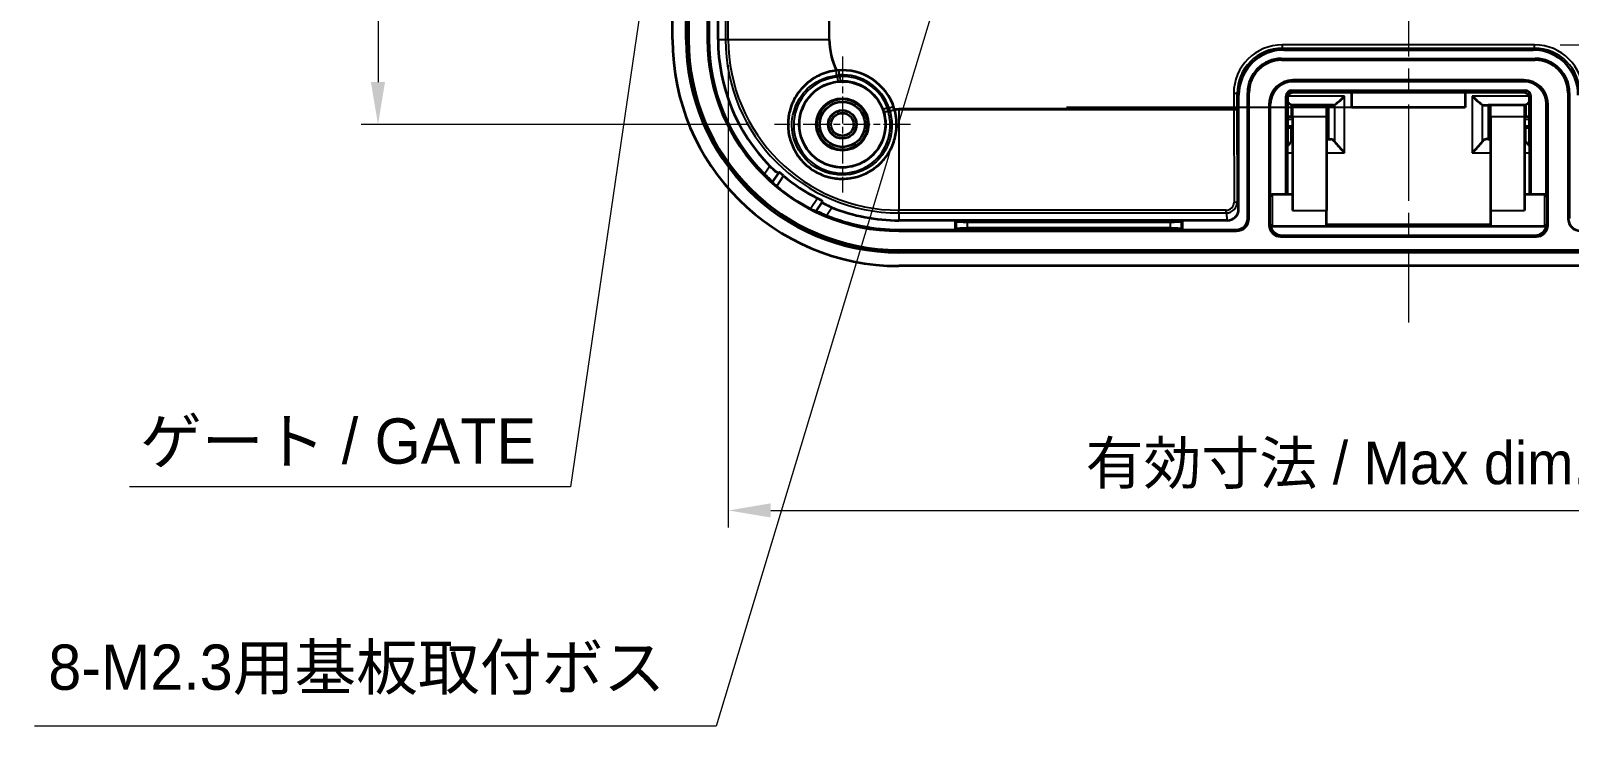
# Model space of a CAD drawing. Header units: millimetres. Extents: x 22 to 2984, y 12 to 577.
# Drawn here: x 1775.8 to 1911.6, y 209.8 to 271.2 of the extents above; entities that cross this region are included whole.
import ezdxf

# ---------------------------------------------------------------- set-up
doc = ezdxf.new("R2010")
doc.units = ezdxf.units.MM
doc.header["$LTSCALE"] = 1.5
doc.linetypes.add('CHAIN', pattern=[0.3543, 0.2362, -0.0295, 0.0591, -0.0295])
doc.layers.get('Defpoints').update_dxf_attribs({"lineweight": 25})
doc.layers.add('Center Mark (ISO)', color=7, linetype='Continuous', lineweight=18, true_color=0x80ffff)
doc.layers.add('Centerline (ISO)', color=7, linetype='Continuous', lineweight=18, true_color=0x80ffff)
for name, color, linetype, lineweight in [('Dimension (ISO)', 7, 'Continuous', 18), ('Symbol (ISO)', 7, 'Continuous', 18), ('Visible (ISO)', 7, 'Continuous', 35), ('Visible Narrow (ISO)', 7, 'Continuous', 25)]:
    doc.layers.add(name, color=color, linetype=linetype, lineweight=lineweight)
doc.styles.add('Note Text (TK)', font='MS PGothic.ttf')
doc.dimstyles.new('Default - Method 1b (TK)', dxfattribs={"dimscale": 1.5, "dimtxt": 2.5, "dimasz": 2.5, "dimexe": 1, "dimexo": 1.5, "dimgap": 1, "dimtad": 1, "dimtoh": 1, "dimrnd": 1e-08, "dimdsep": 46, "dimtxsty": 'Note Text (TK)', "dimcen": 0.09, "dimdle": 5, "dimclrd": 100, "dimclre": 100, "dimclrt": 7, "dimadec": 1, "dimazin": 1, "dimtfac": 1, "dimtmove": 0, "dimatfit": 3, "dimfxl": 1, "dimtolj": 1, "dimlwd": -1, "dimlwe": -1, "dimarcsym": 0})
doc.dimstyles.new('Default - Method 1b (TK)$7', dxfattribs={"dimscale": 1.5, "dimtxt": 2.5, "dimasz": 2.5, "dimexe": 1, "dimexo": 1.5, "dimgap": 1, "dimtad": 1, "dimtoh": 1, "dimrnd": 1e-08, "dimdsep": 46, "dimtxsty": 'Note Text (TK)', "dimcen": 0.09, "dimdle": 5, "dimclrd": 256, "dimclre": 100, "dimclrt": 7, "dimadec": 1, "dimazin": 1, "dimtfac": 1, "dimtmove": 0, "dimatfit": 3, "dimfxl": 1, "dimtolj": 1, "dimlwd": -1, "dimlwe": -1, "dimarcsym": 0})
doc.dimstyles.get("Standard").update_dxf_attribs({"dimtxt": 0.18, "dimasz": 0.18, "dimexe": 0.18, "dimexo": 0.0625, "dimgap": 0.09, "dimtad": 0, "dimtih": 1, "dimtoh": 1, "dimdec": 4, "dimzin": 0, "dimdsep": 46, "dimtxsty": 'Standard', "dimcen": 0.09, "dimadec": 0, "dimazin": 0, "dimtfac": 1, "dimtdec": 4, "dimtofl": 0, "dimtmove": 0, "dimatfit": 3, "dimfxl": 1, "dimtolj": 1, "dimtzin": 0, "dimarcsym": 0})
doc.dimstyles.new('Standard$0', dxfattribs={"dimtxt": 0.18, "dimasz": 0.18, "dimexe": 0.18, "dimexo": 0.0625, "dimgap": 0.09, "dimtad": 0, "dimtih": 1, "dimtoh": 1, "dimdec": 4, "dimzin": 0, "dimdsep": 46, "dimtxsty": 'Standard', "dimcen": 0.09, "dimadec": 0, "dimazin": 0, "dimtfac": 1, "dimtdec": 4, "dimtofl": 0, "dimtmove": 0, "dimatfit": 3, "dimfxl": 1, "dimtolj": 1, "dimtzin": 0, "dimarcsym": 0})

# ---------------------------------------------------------------- blocks, each defined once
blk = doc.blocks.new('*D57')
at = {"layer": 'Defpoints', "color": 0, "transparency": 16777216}
for p in [(1841.19, 412.9), (1806.43, 262.9), (1841.44, 262.9)]:
    blk.add_point(p, dxfattribs=at)
at = {"layer": 'Dimension (ISO)', "color": 100, "transparency": 16777216}
for p, q in [((1838.94, 412.9), (1804.93, 412.9)), ((1806.43, 409.15), (1806.43, 266.65)), ((1839.19, 262.9), (1804.93, 262.9))]:
    blk.add_line(p, q, dxfattribs=at)
for points in [[(1805.8, 409.15), (1807.05, 409.15), (1806.43, 412.9)], [(1805.8, 266.65), (1807.05, 266.65), (1806.43, 262.9)]]:
    blk.add_solid(points, dxfattribs=at)
at = {"layer": 'Dimension (ISO)', "color": 7, "transparency": 16777216, "insert": (1803.05, 334.2), "char_height": 3.75, "attachment_point": 4, "rotation": 90, "style": 'Note Text (TK)'}
blk.add_mtext('\\A1;150', dxfattribs=at)
blk = doc.blocks.new('*D58')
at = {"layer": 'Defpoints', "color": 0, "transparency": 16777216}
for p in [(1908.58, 405.87), (1982.45, 405.87), (1908.58, 269.94)]:
    blk.add_point(p, dxfattribs=at)
at = {"layer": 'Dimension (ISO)', "color": 100, "transparency": 16777216}
for p, q in [((1910.83, 405.87), (1983.95, 405.87)), ((1982.45, 273.69), (1982.45, 402.12)), ((1910.83, 269.94), (1983.95, 269.94))]:
    blk.add_line(p, q, dxfattribs=at)
for points in [[(1981.82, 402.12), (1983.07, 402.12), (1982.45, 405.87)], [(1981.82, 273.69), (1983.07, 273.69), (1982.45, 269.94)]]:
    blk.add_solid(points, dxfattribs=at)
at = {"layer": 'Dimension (ISO)', "color": 7, "transparency": 16777216, "insert": (1978.47, 309.45), "char_height": 3.75, "attachment_point": 4, "rotation": 90, "style": 'Note Text (TK)'}
blk.add_mtext('\\A1;有効寸法 / Max dim. 136', dxfattribs=at)
blk = doc.blocks.new('*D60')
at = {"layer": 'Defpoints', "color": 0, "transparency": 16777216}
for p in [(1837.37, 270.4), (1957.52, 270.4), (1957.52, 228.81)]:
    blk.add_point(p, dxfattribs=at)
at = {"layer": 'Dimension (ISO)', "color": 100, "transparency": 16777216}
for p, q in [((1837.37, 268.15), (1837.37, 227.31)), ((1957.52, 268.15), (1957.52, 227.31)), ((1841.12, 228.81), (1953.77, 228.81))]:
    blk.add_line(p, q, dxfattribs=at)
for points in [[(1841.12, 229.44), (1841.12, 228.19), (1837.37, 228.81)], [(1953.77, 229.44), (1953.77, 228.19), (1957.52, 228.81)]]:
    blk.add_solid(points, dxfattribs=at)
at = {"layer": 'Dimension (ISO)', "color": 7, "transparency": 16777216, "insert": (1868.93, 232.79), "char_height": 3.75, "attachment_point": 4, "style": 'Note Text (TK)'}
blk.add_mtext('\\A1;有効寸法 / Max dim. 120', dxfattribs=at)
blk = doc.blocks.new('*D133')
at = {"color": 0, "linetype": 'ByBlock', "lineweight": -2, "transparency": 16777216}
for p, q in [((1536.88, 401.77), (1536.22, 400.1)), ((1538.68, 401.77), (1536.88, 401.77)), ((2455.07, 239.26), (2455.07, 248.48)), ((2456.87, 248.3), (2463.63, 248.3)), ((2480.47, 248.3), (2473.71, 248.3)), ((2482.27, 239.26), (2482.27, 248.48))]:
    blk.add_line(p, q, dxfattribs=at)
at = {"color": 0, "lineweight": -2, "transparency": 16777216}
for p, q in [((1534.16, 395.1), (1534.34, 395.1)), ((1534.25, 395.01), (1534.25, 395.19))]:
    blk.add_line(p, q, dxfattribs=at)
at = {"color": 0, "transparency": 16777216}
for points in [[(1535.94, 400.21), (1536.5, 399.99), (1535.56, 398.42)], [(2456.87, 248.6), (2456.87, 248), (2455.07, 248.3)], [(2480.47, 248.6), (2480.47, 248), (2482.27, 248.3)]]:
    blk.add_solid(points, dxfattribs=at)
at = {"layer": 'Defpoints', "color": 0, "transparency": 16777216}
for p in [(1535.56, 398.42), (1532.94, 391.78), (2482.27, 248.3), (2455.07, 239.2), (2482.27, 239.2)]:
    blk.add_point(p, dxfattribs=at)
at = {"color": 0, "transparency": 16777216, "char_height": 1.8, "attachment_point": 5}
for s, insert in [('\\A1;∅7.1400', (1543.57, 401.77)), ('\\A1;27.2000', (2468.67, 248.3))]:
    blk.add_mtext(s, dxfattribs=dict(at, insert=insert))

msp = doc.modelspace()

# ---------------------------------------------------------------- linework, layer by layer
for p, q in [((1882.00897, 264.39383), (1867.22617, 264.39383)), ((1897.44342, 264.39383), (1882.00897, 264.39383))]:
    msp.add_line(p, q)
at = {"layer": 'Center Mark (ISO)', "linetype": 'CHAIN', "ltscale": 6.674367}
for p, q in [((1847.44342, 268.90957), (1847.44342, 256.89657)), ((1853.44992, 262.90307), (1841.43692, 262.90307))]:
    msp.add_line(p, q, dxfattribs=at)
at = {"layer": 'Centerline (ISO)', "linetype": 'CHAIN', "ltscale": 23.990969}
msp.add_line((1897.44342, 430.40307), (1897.44342, 245.40307), dxfattribs=at)
at = {"layer": 'Visible (ISO)'}
for p, q in [((1832.44342, 270.40307), (1832.44342, 405.40307)), ((1833.64342, 270.40307), (1833.64342, 405.40307)), ((1833.84621, 405.40307), (1833.84621, 270.40307)), ((1835.54215, 405.40307), (1835.54215, 270.40307)), ((1835.64342, 277.60307), (1835.64342, 270.40307)), ((1836.46804, 270.40307), (1836.46804, 277.60307)), ((1886.44281, 269.50307), (1908.44403, 269.50307)), ((1886.24342, 268.70307), (1908.64342, 268.70307)), ((1886.24342, 268.6018), (1908.64342, 268.6018)), ((1907.64342, 266.80434), (1887.24342, 266.80434)), ((1907.64342, 266.70307), (1887.24342, 266.70307)), ((1882.44342, 255.4319), (1882.44342, 265.50368)), ((1883.24342, 254.60307), (1883.24342, 265.70307)), ((1883.34469, 254.60307), (1883.34469, 265.70307)), ((1886.64342, 256.70307), (1886.64342, 265.40314)), ((1886.75486, 256.70307), (1886.78474, 265.26016)), ((1887.14334, 265.90307), (1907.7435, 265.90307)), ((1887.28806, 265.75827), (1907.59878, 265.75827)), ((1892.44342, 264.39383), (1892.44342, 265.75827)), ((1902.44342, 265.75827), (1902.44342, 264.39383)), ((1908.10211, 265.26016), (1908.13198, 256.70307)), ((1908.24342, 256.70307), (1908.24342, 265.40314)), ((1911.54215, 265.70307), (1911.54215, 254.60307)), ((1911.64342, 265.70307), (1911.64342, 254.60307)), ((1885.14215, 264.70307), (1885.14215, 254.00119)), ((1885.24342, 256.63536), (1885.24342, 264.70307)), ((1887.1022, 264.6301), (1887.1022, 263.60307)), ((1890.19342, 264.60307), (1887.19342, 264.60307)), ((1887.19342, 263.60307), (1887.19342, 264.60307)), ((1890.41168, 264.60307), (1890.19342, 264.60307)), ((1890.19342, 264.60307), (1890.19342, 263.60307)), ((1890.78352, 264.60307), (1890.41168, 264.60307)), ((1902.44342, 264.39383), (1892.44342, 264.39383)), ((1904.10332, 264.60307), (1904.47516, 264.60307)), ((1904.69342, 264.60307), (1904.47516, 264.60307)), ((1907.69342, 264.60307), (1904.69342, 264.60307)), ((1904.69342, 263.60307), (1904.69342, 264.60307)), ((1907.69342, 264.60307), (1907.69342, 263.60307)), ((1907.78464, 264.6301), (1907.78464, 263.60307)), ((1909.64342, 256.63536), (1909.64342, 264.70307)), ((1909.74469, 254.00119), (1909.74469, 264.70307)), ((1887.1022, 262.60307), (1886.77546, 262.60307)), ((1886.84243, 263.60307), (1887.1022, 263.60307)), ((1887.19342, 263.60307), (1887.1022, 263.60307)), ((1887.1022, 262.60307), (1887.19342, 262.60307)), ((1887.1022, 261.41237), (1887.1022, 262.60307)), ((1887.19342, 263.60307), (1887.19342, 255.30307)), ((1890.19342, 263.60307), (1890.19342, 255.30307)), ((1904.69342, 263.60307), (1904.69342, 255.30307)), ((1907.78464, 263.60307), (1907.69342, 263.60307)), ((1907.69342, 263.60307), (1907.69342, 255.30307)), ((1907.69342, 262.60307), (1907.78464, 262.60307)), ((1907.78464, 263.60307), (1908.04441, 263.60307)), ((1908.11138, 262.60307), (1907.78464, 262.60307)), ((1907.78464, 261.41237), (1907.78464, 262.60307)), ((1890.19342, 261.60307), (1890.41168, 261.60307)), ((1890.41168, 261.60307), (1890.58352, 261.60307)), ((1904.47516, 261.60307), (1904.30332, 261.60307)), ((1904.47516, 261.60307), (1904.69342, 261.60307)), ((1841.27893, 257.80272), (1841.82276, 258.61847)), ((1841.27111, 257.79099), (1841.27893, 257.80272)), ((1845.6502, 256.06685), (1845.10636, 255.2511)), ((1885.19342, 254.10307), (1885.19342, 256.50307)), ((1887.19342, 256.70307), (1885.39342, 256.70307)), ((1909.49342, 256.70307), (1907.69342, 256.70307)), ((1909.69342, 256.50307), (1909.69342, 254.10307)), ((1845.10636, 255.2511), (1845.09854, 255.23937)), ((1857.44342, 254.42768), (1852.44342, 254.42768)), ((1877.44342, 254.42768), (1857.44342, 254.42768)), ((1857.44342, 254.42768), (1857.49479, 254.37631)), ((1857.44342, 253.60307), (1857.44342, 254.42768)), ((1858.49098, 254.29645), (1876.39586, 254.29645)), ((1877.44342, 254.42768), (1877.39205, 254.37631)), ((1877.44342, 254.42768), (1877.44342, 253.60307)), ((1881.4452, 254.42768), (1877.44342, 254.42768)), ((1890.19342, 253.90307), (1890.19342, 255.30307)), ((1904.69342, 255.30307), (1904.69342, 253.90307)), ((1852.44342, 253.60307), (1857.44342, 253.60307)), ((1852.44342, 253.5018), (1882.24342, 253.5018)), ((1857.44342, 253.60307), (1857.49479, 253.65444)), ((1857.44342, 253.60307), (1877.44342, 253.60307)), ((1876.39586, 253.7343), (1858.49098, 253.7343)), ((1877.44342, 253.60307), (1877.39205, 253.65444)), ((1877.44342, 253.60307), (1882.24342, 253.60307)), ((1885.39342, 253.90307), (1885.26349, 253.90307)), ((1890.19342, 253.90307), (1885.39342, 253.90307)), ((1886.14154, 253.0018), (1908.7453, 253.0018)), ((1886.24281, 253.10307), (1908.64403, 253.10307)), ((1904.69342, 254.03835), (1890.19342, 254.03835)), ((1904.69342, 253.90307), (1890.19342, 253.90307)), ((1909.49342, 253.90307), (1904.69342, 253.90307)), ((1909.62335, 253.90307), (1909.49342, 253.90307)), ((1852.44342, 251.80586), (1942.44342, 251.80586)), ((1942.44342, 251.60307), (1852.44342, 251.60307)), ((1942.44342, 250.40307), (1852.44342, 250.40307))]:
    msp.add_line(p, q, dxfattribs=at)
for radius in [3.8, 2.3, 2.25, 2, 1.25007, 1.0065]:
    msp.add_circle((1847.44342, 262.90307), radius, dxfattribs=at)
for centre, radius, start, end in [((1852.44342, 270.40307), 20, 180, 270), ((1852.44342, 270.40307), 18.8, 180, 270), ((1852.44342, 270.40307), 18.59721, 180, 270), ((1852.44342, 270.40307), 16.90127, 180, 270), ((1852.44342, 270.40307), 16.8, 180, 224.9817436), ((1852.44342, 270.40307), 15.97538, 180, 224.3886405), ((1847.44342, 262.90307), 4.7911, 16.8696891, 95.7501758), ((1886.24342, 265.70307), 3, 90, 180), ((1886.24342, 265.70307), 2.89873, 90, 180), ((1908.64342, 265.70307), 3, 0, 90), ((1908.64342, 265.70307), 2.89873, 0, 90), ((1887.24342, 264.70307), 2.10127, 90, 180), ((1887.24342, 264.70307), 2, 90, 180), ((1907.64342, 264.70307), 2.10127, 0, 90), ((1907.64342, 264.70307), 2, 0, 90), ((1852.44342, 270.40307), 15.76427, 229.7534724, 242.8663925), ((1852.44342, 270.40307), 16.86635, 230.1835811, 242.4362839), ((1852.44342, 270.40307), 15.97538, 248.2312244, 270), ((1885.39342, 256.50307), 0.2, 90, 180), ((1909.49342, 256.50307), 0.2, 0, 90), ((1852.44342, 270.40307), 16.8, 247.6381213, 270), ((1882.24342, 254.60307), 1, 270, 0), ((1882.24342, 254.60307), 1.10127, 270, 0), ((1885.39342, 254.10307), 0.2, 180, 270), ((1909.49342, 254.10307), 0.2, 270, 0), ((1912.64342, 254.60307), 1.10127, 180, 270)]:
    msp.add_arc(centre, radius, start, end, dxfattribs=at)
for centre, major_axis, ratio, start_param, end_param in [((1886.44403, 265.50246), (-2.82929, 2.82929), 0.99969546, 5.497939437, 7.068431177), ((1908.44281, 265.50246), (2.82929, 2.82929), 0.99969546, 5.497939437, 7.068431177), ((1887.1435, 265.40299), (-0.35366, 0.35366), 0.99969546, 5.497939437, 7.068431177), ((1891.80602, 265.60307), (-0.99513, -0.99513), 0.099019514, 0.372839975, 1.472098547), ((1903.08083, 265.60307), (0.99513, -0.99513), 0.099019514, 4.81108676, 5.910345333), ((1907.74334, 265.40299), (0.35366, 0.35366), 0.99969546, 5.497939437, 7.068431177), ((1886.19342, 265.60307), (0.99513, -0.99513), 0.099019514, 5.442071127, 5.951443079), ((1890.68352, 265.60307), (-0.13247, 0.99786), 0.493449284, 3.076178956, 3.35032115), ((1904.20332, 265.60307), (-0.13247, -0.99786), 0.493449284, 6.07445681, 6.348599005), ((1908.69342, 265.60307), (-0.99513, -0.99513), 0.099019514, 0.331742229, 0.84111418), ((1886.19342, 260.60307), (0.99513, 0.99513), 0.099019514, 5.228094515, 5.754047519), ((1890.68352, 260.60307), (-0.13247, 0.99786), 0.493449284, 5.548838295, 6.217771609), ((1891.80602, 260.60307), (-0.99513, 0.99513), 0.099019514, 0.570235534, 1.669494107), ((1903.08083, 260.60307), (0.99513, 0.99513), 0.099019514, 4.6136912, 5.712949773), ((1904.20332, 260.60307), (-0.13247, -0.99786), 0.493449284, 3.207006352, 3.875939666), ((1908.69342, 260.60307), (-0.99513, 0.99513), 0.099019514, 0.529137788, 1.055090792), ((1858.49098, 254.38394), (-1, 0), 0.087488664, 0.087266463, 1.570796327), ((1876.39586, 254.38394), (-1, 0), 0.087488664, 1.570796327, 3.054326191), ((1881.44327, 255.43384), (0.15617, -0.99411), 0.993734207, 6.128324006, 7.697193035), ((1858.49098, 253.64681), (1, 0), 0.087488664, 1.570796327, 3.054326191), ((1876.39586, 253.64681), (1, 0), 0.087488664, 0.087266463, 1.570796327), ((1886.14276, 254.00241), (-0.70797, -0.70797), 0.998782766, 5.498396131, 7.067974483), ((1886.25255, 254.1122), (-0.42001, -0.96515), 0.942076991, 5.250565738, 5.303313076), ((1886.24403, 254.10368), (-0.70797, -0.70797), 0.998782766, 5.69903349, 7.067974483), ((1908.64281, 254.10368), (0.70797, -0.70797), 0.998782766, 5.498396131, 6.867337124), ((1908.74408, 254.00241), (0.70797, -0.70797), 0.998782766, 5.498396131, 7.067974483), ((1908.63429, 254.1122), (0.42001, -0.96515), 0.942076991, 0.979872232, 1.032619569)]:
    msp.add_ellipse(centre, major_axis=major_axis, ratio=ratio, start_param=start_param, end_param=end_param, dxfattribs=at)
for points, knots in [([(1846.90102, 267.6634), (1846.40231, 267.60707), (1845.91681, 267.4713), (1845.47501, 267.27284), (1845.10709, 267.10757), (1844.72978, 266.87866), (1844.05468, 266.32274), (1843.75694, 265.99571), (1843.2922, 265.3374), (1843.08452, 264.95033), (1842.78633, 264.13176), (1842.69588, 263.70026), (1842.62896, 262.89643), (1842.6465, 262.45551), (1842.80606, 261.59536), (1842.94812, 261.17615), (1843.29989, 260.44918), (1843.53883, 260.07923), (1844.11177, 259.42147), (1844.44579, 259.13366), (1845.1169, 258.68626), (1845.51104, 258.48862), (1846.33857, 258.21274), (1846.77195, 258.13447), (1847.57831, 258.08936), (1848.01991, 258.11946), (1848.87526, 258.303), (1849.28901, 258.45639), (1850.00526, 258.82733), (1850.36878, 259.07679), (1851.0097, 259.66688), (1851.28712, 260.00746), (1851.71604, 260.68964), (1851.9034, 261.09026), (1852.15691, 261.92724), (1852.22309, 262.36357), (1852.2474, 263.2509), (1852.186, 263.75128), (1852.04619, 264.23328)], [2.762202016, 2.762202016, 2.762202016, 2.762202016, 2.910380082, 2.910380082, 2.910380082, 3.033775901, 3.033775901, 3.15717172, 3.15717172, 3.279343622, 3.279343622, 3.401515524, 3.401515524, 3.52338042, 3.52338042, 3.645245316, 3.645245316, 3.766231042, 3.766231042, 3.887216768, 3.887216768, 4.008202494, 4.008202494, 4.12918822, 4.12918822, 4.251053116, 4.251053116, 4.372918012, 4.372918012, 4.495089914, 4.495089914, 4.617261816, 4.617261816, 4.740657635, 4.740657635, 4.864053454, 4.864053454, 5.012231519, 5.012231519, 5.012231519, 5.012231519]), ([(1846.96339, 267.67006), (1846.95981, 267.6697), (1846.95623, 267.66933), (1846.93527, 267.66718), (1846.91801, 267.66532), (1846.90102, 267.6634)], [-0.048578727921, -0.048578727921, -0.048578727921, -0.048578727921, -0.047500234432, -0.047500234432, -0.042273433054, -0.042273433054, -0.042273433054, -0.042273433054]), ([(1886.78474, 265.26016), (1886.78492, 265.31198), (1886.79333, 265.36387), (1886.82593, 265.46281), (1886.85012, 265.50984), (1886.91204, 265.59436), (1886.94976, 265.63184), (1887.03507, 265.69345), (1887.08263, 265.71756), (1887.18114, 265.74942), (1887.23187, 265.75769), (1887.28443, 265.75826), (1887.28625, 265.75827), (1887.28806, 265.75827)], [-1.666124369, -1.666124369, -1.666124369, -1.666124369, -1.352026021, -1.352026021, -1.037927673, -1.037927673, -0.723829325, -0.723829325, -0.409730977, -0.409730977, -0.106504761, -0.106504761, -0.095632629, -0.095632629, -0.095632629, -0.095632629]), ([(1907.59878, 265.75827), (1907.64868, 265.75827), (1907.69867, 265.7508), (1907.79506, 265.72129), (1907.84137, 265.69905), (1907.92667, 265.64088), (1907.96534, 265.60451), (1908.02954, 265.52178), (1908.05503, 265.47541), (1908.09039, 265.37737), (1908.10024, 265.3257), (1908.10201, 265.26931), (1908.10209, 265.26473), (1908.10211, 265.26016)], [0.095632629, 0.095632629, 0.095632629, 0.095632629, 0.393930985, 0.393930985, 0.696728856, 0.696728856, 1.01018819, 1.01018819, 1.324286538, 1.324286538, 1.638384886, 1.638384886, 1.666124369, 1.666124369, 1.666124369, 1.666124369]), ([(1887.1022, 264.6301), (1887.10506, 264.62897), (1887.1079, 264.62787), (1887.15271, 264.61112), (1887.19349, 264.60307), (1887.23141, 264.60307)], [0.44219901658, 0.44219901658, 0.44219901658, 0.44219901658, 0.44379430701, 0.44379430701, 0.46734228411, 0.46734228411, 0.46734228411, 0.46734228411]), ([(1907.65543, 264.60307), (1907.69335, 264.60307), (1907.73413, 264.61112), (1907.77894, 264.62787), (1907.78179, 264.62897), (1907.78464, 264.6301)], [0.49692424078, 0.49692424078, 0.49692424078, 0.49692424078, 0.52047221788, 0.52047221788, 0.52206750831, 0.52206750831, 0.52206750831, 0.52206750831]), ([(1886.84243, 263.60307), (1886.8262, 263.60306), (1886.80963, 263.60157), (1886.78862, 263.59848), (1886.78379, 263.59769), (1886.77893, 263.59683)], [0.133611136485, 0.133611136485, 0.133611136485, 0.133611136485, 0.139688673208, 0.139688673208, 0.141487187091, 0.141487187091, 0.141487187091, 0.141487187091]), ([(1908.10793, 263.5968), (1908.10302, 263.59769), (1908.09818, 263.59849), (1908.07726, 263.60156), (1908.06066, 263.60306), (1908.04441, 263.60307)], [0.06221002941, 0.06221002941, 0.06221002941, 0.06221002941, 0.063993509114, 0.063993509114, 0.070052936632, 0.070052936632, 0.070052936632, 0.070052936632]), ([(1887.19331, 261.4962), (1887.16668, 261.47418), (1887.13901, 261.44899), (1887.1079, 261.4181), (1887.10506, 261.41525), (1887.1022, 261.41237)], [0.50461139203, 0.50461139203, 0.50461139203, 0.50461139203, 0.52047221788, 0.52047221788, 0.52206750831, 0.52206750831, 0.52206750831, 0.52206750831]), ([(1907.78464, 261.41237), (1907.78179, 261.41525), (1907.77894, 261.4181), (1907.74783, 261.44899), (1907.72017, 261.47418), (1907.69353, 261.4962)], [0.44219901658, 0.44219901658, 0.44219901658, 0.44219901658, 0.44379430701, 0.44379430701, 0.45965513286, 0.45965513286, 0.45965513286, 0.45965513286]), ([(1840.56024, 258.52746), (1840.56189, 258.52581), (1840.56353, 258.52417), (1840.65544, 258.43223), (1840.75227, 258.33642), (1840.93106, 258.16074), (1841.01296, 258.08083), (1841.14059, 257.95522), (1841.19529, 257.90071), (1841.26544, 257.82654), (1841.28136, 257.80636), (1841.27893, 257.80272)], [0.1513922137, 0.1513922137, 0.1513922137, 0.1513922137, 0.1520894601, 0.1520894601, 0.1903925811, 0.1903925811, 0.228695702, 0.228695702, 0.2663334281, 0.2663334281, 0.3034941747, 0.3034941747, 0.3034941747, 0.3034941747]), ([(1841.82276, 258.61847), (1841.82243, 258.61796), (1841.82206, 258.61749), (1841.82166, 258.61705), (1841.81231, 258.60668), (1841.7834, 258.6126), (1841.68818, 258.66234), (1841.62191, 258.70624), (1841.47556, 258.81643), (1841.38595, 258.89002), (1841.20368, 259.05331), (1841.11158, 259.14177), (1841.02723, 259.22794)], [0.6099662718, 0.6099662718, 0.6099662718, 0.6099662718, 0.6115823208, 0.6115823208, 0.6115823208, 0.6495218274, 0.6495218274, 0.6874613341, 0.6874613341, 0.7257030057, 0.7257030057, 0.7615914827, 0.7615914827, 0.7615914827, 0.7615914827]), ([(1842.25847, 258.37065), (1842.21186, 258.4101), (1842.16177, 258.45131), (1842.0661, 258.52713), (1842.02072, 258.56143), (1841.94725, 258.61347), (1841.91428, 258.63467), (1841.8671, 258.65879), (1841.85287, 258.6617), (1841.84803, 258.65633), (1841.84785, 258.6561), (1841.84768, 258.65584)], [0.07644371213, 0.07644371213, 0.07644371213, 0.07644371213, 0.09468206913, 0.09468206913, 0.11355528803, 0.11355528803, 0.13236724248, 0.13236724248, 0.15117919694, 0.15117919694, 0.15198959774, 0.15198959774, 0.15198959774, 0.15198959774]), ([(1841.27111, 257.79099), (1841.26991, 257.78915), (1841.27792, 257.77894), (1841.31355, 257.74181), (1841.34144, 257.71468), (1841.40689, 257.65359), (1841.44889, 257.61551), (1841.54213, 257.53357), (1841.59338, 257.48974), (1841.64243, 257.44883), (1841.64291, 257.44843), (1841.64339, 257.44802)], [0.0002382933, 0.0002382933, 0.0002382933, 0.0002382933, 0.01891614006, 0.01891614006, 0.03783228012, 0.03783228012, 0.05680860518, 0.05680860518, 0.07578493025, 0.07578493025, 0.07597241166, 0.07597241166, 0.07597241166, 0.07597241166]), ([(1845.67511, 256.10422), (1845.67528, 256.10448), (1845.67543, 256.10474), (1845.67852, 256.11126), (1845.67036, 256.12328), (1845.62995, 256.15756), (1845.59771, 256.17983), (1845.52141, 256.22764), (1845.47229, 256.25633), (1845.36551, 256.31549), (1845.3082, 256.34587), (1845.25386, 256.37373)], [0.15130458115, 0.15130458115, 0.15130458115, 0.15130458115, 0.15211498195, 0.15211498195, 0.17092693641, 0.17092693641, 0.18973889086, 0.18973889086, 0.20861210976, 0.20861210976, 0.22685046676, 0.22685046676, 0.22685046676, 0.22685046676]), ([(1846.51876, 255.56692), (1846.40677, 255.61164), (1846.2897, 255.66263), (1846.06887, 255.76808), (1845.96647, 255.82249), (1845.80847, 255.9152), (1845.74246, 255.95949), (1845.65992, 256.02826), (1845.64333, 256.05267), (1845.64931, 256.06529), (1845.64957, 256.06582), (1845.64986, 256.06634), (1845.6502, 256.06685)], [0.4615731589, 0.4615731589, 0.4615731589, 0.4615731589, 0.4974616359, 0.4974616359, 0.5357033075, 0.5357033075, 0.5736428142, 0.5736428142, 0.6115823208, 0.6115823208, 0.6115823208, 0.6131983698, 0.6131983698, 0.6131983698, 0.6131983698]), ([(1844.63877, 255.4511), (1844.63933, 255.45081), (1844.63988, 255.45053), (1844.69652, 255.42098), (1844.75669, 255.39053), (1844.86818, 255.33598), (1844.91949, 255.31186), (1845.00105, 255.27494), (1845.03682, 255.25963), (1845.08481, 255.24102), (1845.09731, 255.23755), (1845.09854, 255.23937)], [0.22635751076, 0.22635751076, 0.22635751076, 0.22635751076, 0.22654499217, 0.22654499217, 0.24552131723, 0.24552131723, 0.2644976423, 0.2644976423, 0.28341378236, 0.28341378236, 0.30209162912, 0.30209162912, 0.30209162912, 0.30209162912]), ([(1845.10636, 255.2511), (1845.10879, 255.25474), (1845.13354, 255.24781), (1845.22899, 255.21158), (1845.30034, 255.18205), (1845.46538, 255.11255), (1845.57064, 255.06769), (1845.80157, 254.97022), (1845.92725, 254.91769), (1846.04747, 254.86821), (1846.04962, 254.86733), (1846.05177, 254.86644)], [0.3055549665, 0.3055549665, 0.3055549665, 0.3055549665, 0.3427157131, 0.3427157131, 0.3803534392, 0.3803534392, 0.4186565601, 0.4186565601, 0.456959681, 0.456959681, 0.4576569275, 0.4576569275, 0.4576569275, 0.4576569275])]:
    msp.add_open_spline(points, degree=3, knots=knots, dxfattribs=at)
msp.add_open_spline([(1852.04619, 264.23328), (1852.04043, 264.25313), (1852.03446, 264.27328), (1852.02834, 264.29343)], degree=3, dxfattribs=at)
for points, weights in [([(1841.82276, 258.61847), (1841.83524, 258.63718), (1841.84768, 258.65584)], [1.00001127232, 1.00001103761, 1.0000087925]), ([(1845.67511, 256.10422), (1845.66267, 256.08556), (1845.6502, 256.06685)], [1.00000879082, 1.0000110355, 1.00001127016])]:
    msp.add_rational_spline(points, weights, degree=2, dxfattribs=at)
at = {"layer": 'Visible Narrow (ISO)'}
for p, q in [((1846.26086, 334.0279), (1846.26086, 270.40307)), ((1846.31969, 270.40307), (1846.31969, 334.0714)), ((1837.12968, 320.47807), (1837.12968, 270.40307)), ((1837.36901, 270.40307), (1837.36901, 320.47807)), ((1833.64342, 270.40307), (1833.84621, 270.40307)), ((1835.64342, 270.40307), (1835.54215, 270.40307)), ((1836.46804, 270.40307), (1837.12968, 270.40307)), ((1837.12968, 270.40307), (1837.36901, 270.40307)), ((1837.36901, 270.40307), (1846.26086, 270.40307)), ((1846.31969, 270.40307), (1846.26086, 270.40307)), ((1908.57853, 269.93752), (1886.30832, 269.93752)), ((1886.30832, 269.63756), (1886.30832, 269.93752)), ((1886.30832, 269.63756), (1908.57853, 269.63756)), ((1886.44281, 269.50307), (1886.30832, 269.63756)), ((1908.57853, 269.63756), (1908.44403, 269.50307)), ((1908.57853, 269.63756), (1908.57853, 269.93752)), ((1886.24342, 268.70307), (1886.24342, 268.6018)), ((1908.64342, 268.70307), (1908.64342, 268.6018)), ((1847.17429, 267.28276), (1847.14976, 267.682)), ((1847.27982, 266.73834), (1847.26277, 267.13797)), ((1887.24342, 266.70307), (1887.24342, 266.80434)), ((1907.64342, 266.70307), (1907.64342, 266.80434)), ((1882.00897, 265.63817), (1882.00897, 264.27934)), ((1882.30893, 265.63817), (1882.00897, 265.63817)), ((1882.30893, 264.27934), (1882.30893, 265.63817)), ((1882.30893, 265.63817), (1882.44342, 265.50368)), ((1883.24342, 265.70307), (1883.34469, 265.70307)), ((1886.64342, 265.40314), (1886.78466, 265.2619)), ((1886.78466, 265.2619), (1886.75478, 256.70307)), ((1891.80602, 265.40695), (1886.80757, 265.40695)), ((1887.28806, 265.75835), (1887.14334, 265.90307)), ((1887.28806, 265.75835), (1887.28806, 265.75827)), ((1907.59878, 265.75835), (1887.28806, 265.75835)), ((1891.80602, 260.40695), (1891.80602, 265.40695)), ((1908.07927, 265.40695), (1903.08083, 265.40695)), ((1903.08083, 265.40695), (1903.08083, 260.40695)), ((1907.7435, 265.90307), (1907.59878, 265.75835)), ((1907.59878, 265.75835), (1907.59878, 265.75827)), ((1908.10218, 265.2619), (1908.24342, 265.40314)), ((1908.13206, 256.70307), (1908.10218, 265.2619)), ((1911.64342, 265.70307), (1911.54215, 265.70307)), ((1851.42204, 264.36512), (1851.04659, 264.22715)), ((1851.96769, 264.47005), (1851.58972, 264.33914)), ((1882.00897, 264.27934), (1852.44342, 264.27934)), ((1852.44342, 264.27934), (1852.44342, 264.22051)), ((1852.44342, 264.22051), (1852.44342, 255.32865)), ((1852.44342, 264.22051), (1882.00897, 264.22051)), ((1882.00897, 264.27934), (1882.30893, 264.27934)), ((1882.00897, 264.27934), (1882.00897, 264.22051)), ((1882.00897, 264.22051), (1882.0375, 256.04758)), ((1882.33746, 256.10642), (1882.30893, 264.27934)), ((1885.24342, 264.70307), (1885.14215, 264.70307)), ((1890.41168, 261.60307), (1890.41168, 264.60307)), ((1890.91514, 264.64041), (1890.91514, 261.38755)), ((1903.9717, 261.38755), (1903.9717, 264.64041)), ((1904.47516, 264.60307), (1904.47516, 261.60307)), ((1909.64342, 264.70307), (1909.74469, 264.70307)), ((1887.19342, 262.76385), (1886.77602, 262.76385)), ((1886.77812, 263.36385), (1887.19342, 263.36385)), ((1887.19342, 263.60307), (1890.19342, 263.60307)), ((1904.69342, 263.60307), (1907.69342, 263.60307)), ((1907.69342, 263.36385), (1908.10873, 263.36385)), ((1908.11082, 262.76385), (1907.69342, 262.76385)), ((1886.76779, 260.40695), (1887.19342, 260.40695)), ((1890.19342, 260.40695), (1891.80602, 260.40695)), ((1903.08083, 260.40695), (1904.69342, 260.40695)), ((1907.69342, 260.40695), (1908.11905, 260.40695)), ((1841.02723, 259.22794), (1840.56024, 258.52746)), ((1841.64339, 257.44802), (1842.25847, 258.37065)), ((1845.25386, 256.37373), (1844.63877, 255.4511)), ((1846.05177, 254.86644), (1846.51876, 255.56692)), ((1882.44342, 255.4319), (1882.33746, 256.10642)), ((1885.39342, 256.70307), (1885.39342, 253.90307)), ((1909.49342, 253.90307), (1909.49342, 256.70307)), ((1852.44342, 255.08932), (1852.44342, 255.32865)), ((1881.34125, 255.32865), (1852.44342, 255.32865)), ((1852.44342, 255.08932), (1852.44342, 254.42768)), ((1852.44342, 255.08932), (1881.34125, 255.08932)), ((1857.49479, 254.37631), (1857.49479, 253.65444)), ((1858.49098, 253.7343), (1858.49098, 254.29645)), ((1876.39586, 254.29645), (1876.39586, 253.7343)), ((1877.39205, 253.65444), (1877.39205, 254.37631)), ((1881.34125, 255.08932), (1881.34125, 255.32865)), ((1881.34125, 255.08932), (1881.4452, 254.42768)), ((1883.24342, 254.60307), (1883.34469, 254.60307)), ((1887.19342, 255.30307), (1890.19342, 255.30307)), ((1904.69342, 255.30307), (1907.69342, 255.30307)), ((1911.64342, 254.60307), (1911.54215, 254.60307)), ((1852.44342, 253.60307), (1852.44342, 253.5018)), ((1882.24342, 253.60307), (1882.24342, 253.5018)), ((1885.19864, 254.05768), (1885.14215, 254.00119)), ((1886.14154, 253.0018), (1886.24281, 253.10307)), ((1890.19342, 254.03743), (1904.69342, 254.03743)), ((1908.64403, 253.10307), (1908.7453, 253.0018)), ((1909.74469, 254.00119), (1909.6882, 254.05768)), ((1852.44342, 251.60307), (1852.44342, 251.80586))]:
    msp.add_line(p, q, dxfattribs=at)
for centre, radius, start, end in [((1852.44342, 270.40307), 15.31374, 180, 270), ((1852.44342, 270.40307), 15.07441, 180, 270), ((1852.44342, 270.40307), 6.18256, 180, 206.3037021), ((1852.44342, 270.40307), 6.12373, 180, 206.5064401), ((1852.44342, 270.40307), 6.37868, 209.8576981, 211.356657), ((1847.44342, 262.90307), 4.78795, 19.1035398, 93.5163252), ((1847.44342, 262.90307), 4.38795, 19.1035398, 93.5163252), ((1852.44342, 270.40307), 6.12373, 210.6334771, 212.2211319), ((1847.44342, 262.90307), 4.23875, 20.1772403, 92.4426246), ((1847.44342, 262.90307), 3.83876, 20.1772403, 92.4426246), ((1852.44342, 270.40307), 6.12373, 260.3987331, 261.9863878), ((1852.44342, 270.40307), 6.37868, 261.263208, 262.7621668), ((1852.44342, 270.40307), 6.12373, 266.1134248, 270), ((1852.44342, 270.40307), 6.18256, 266.3161629, 270)]:
    msp.add_arc(centre, radius, start, end, dxfattribs=at)
for centre, major_axis, ratio, start_param, end_param in [((1886.30963, 265.63686), (-3.04149, 3.04149), 0.99969546, 5.497939437, 7.068431177), ((1886.30963, 265.63686), (-2.82942, 2.82942), 0.999649802, 5.497939437, 7.068431177), ((1908.57722, 265.63686), (3.04149, 3.04149), 0.99969546, 5.497939437, 7.068431177), ((1908.57722, 265.63686), (2.82942, 2.82942), 0.999649802, 5.497939437, 7.068431177), ((1846.97945, 267.26651), (-0.04191, 0.3978), 0.179945111, 0.005322876, 1.650156324), ((1847.06337, 267.12466), (0.03624, -0.39836), 0.176690973, 4.798956373, 6.277865621), ((1887.28489, 265.2616), (-0.4694, -0.17452), 0.990797014, 4.353094874, 5.923586614), ((1886.28474, 265.2619), (0.5, -0.00175), 0.196114986, 0.000000003, 0.01779897), ((1907.60195, 265.2616), (-0.4694, 0.17452), 0.990797014, 3.501191347, 5.071683087), ((1908.6021, 265.2619), (-0.5, -0.00175), 0.196114986, 6.265386337, 6.283185305), ((1851.48644, 264.17594), (-0.38165, -0.11976), 0.176690973, 0.005319686, 1.484228934), ((1851.64967, 264.15304), (0.38332, 0.11431), 0.179945111, 4.633028983, 6.277862431), ((1882.00897, 264.27934), (0.3, 0.00105), 0.196114986, 4.711704341, 6.265386339), ((1881.33739, 256.1078), (0.091, -1.01456), 0.981631135, 6.195928661, 7.764797691), ((1881.33739, 256.04897), (0.06893, -0.7172), 0.971442811, 6.190087798, 7.758956828), ((1882.0375, 256.10642), (0.3, 0.00105), 0.196114986, 4.711704341, 6.265386339)]:
    msp.add_ellipse(centre, major_axis=major_axis, ratio=ratio, start_param=start_param, end_param=end_param, dxfattribs=at)
for points, knots in [([(1846.93716, 267.66427), (1846.46186, 267.61415), (1845.99544, 267.49263), (1844.85627, 267.00585), (1844.22866, 266.53644), (1843.17463, 265.25718), (1842.80303, 264.40318), (1842.57192, 262.60313), (1842.72221, 261.65896), (1843.54352, 259.946), (1844.24612, 259.19674), (1846.04952, 258.18812), (1847.1791, 257.99492), (1849.29674, 258.35455), (1850.27884, 258.89596), (1851.73973, 260.5059), (1852.18365, 261.59509), (1852.25021, 263.23023), (1852.18412, 263.76037), (1852.03309, 264.26698)], [-2.173151995, -2.173151995, -2.173151995, -2.173151995, -2.039568004, -2.039568004, -1.825833619, -1.825833619, -1.575970992, -1.575970992, -1.322084323, -1.322084323, -1.052295872, -1.052295872, -0.75387668, -0.75387668, -0.458832503, -0.458832503, -0.147755475, -0.147755475, 0, 0, 0, 0]), ([(1851.63978, 264.07522), (1851.78065, 263.61064), (1851.84229, 263.12472), (1851.78201, 261.62609), (1851.37218, 260.62798), (1850.02547, 259.15363), (1849.12051, 258.65846), (1847.16949, 258.33237), (1846.12888, 258.51194), (1844.46653, 259.44233), (1843.81836, 260.13239), (1843.05849, 261.70927), (1842.91779, 262.57815), (1843.1249, 264.23448), (1843.46371, 265.0202), (1844.42765, 266.19649), (1845.00234, 266.6278), (1846.0468, 267.07308), (1846.47472, 267.18348), (1846.91142, 267.22746)], [0, 0, 0, 0, 0.147755475, 0.147755475, 0.458832503, 0.458832503, 0.75387668, 0.75387668, 1.052295872, 1.052295872, 1.322084323, 1.322084323, 1.575970992, 1.575970992, 1.825833619, 1.825833619, 2.039568004, 2.039568004, 2.173151995, 2.173151995, 2.173151995, 2.173151995]), ([(1846.99638, 267.08384), (1846.64106, 267.05327), (1846.29121, 266.97732), (1845.00082, 266.52014), (1844.17814, 265.82383), (1843.21016, 264.08011), (1843.04093, 263.05525), (1843.40189, 261.12793), (1843.92311, 260.23198), (1845.36174, 259.02321), (1846.23651, 258.67064), (1847.9609, 258.55188), (1848.80363, 258.74458), (1850.2424, 259.55779), (1850.83526, 260.17747), (1851.5171, 261.50734), (1851.67735, 262.1804), (1851.66988, 263.27447), (1851.60324, 263.69519), (1851.47453, 264.09841)], [0, 0, 0, 0, 0.108435959, 0.108435959, 0.418513548, 0.418513548, 0.714760157, 0.714760157, 1.00725517, 1.00725517, 1.275233158, 1.275233158, 1.524240775, 1.524240775, 1.774091342, 1.774091342, 1.980004194, 1.980004194, 2.108699727, 2.108699727, 2.108699727, 2.108699727]), ([(1851.10491, 264.05582), (1851.21936, 263.69096), (1851.27859, 263.31004), (1851.28415, 262.31936), (1851.13991, 261.70979), (1850.52605, 260.5051), (1849.99228, 259.94351), (1848.69644, 259.20541), (1847.93725, 259.02965), (1846.38397, 259.1336), (1845.59612, 259.45043), (1844.30159, 260.53909), (1843.83346, 261.34681), (1843.51292, 263.08486), (1843.66864, 264.00927), (1844.54856, 265.58273), (1845.2945, 266.21133), (1846.46204, 266.62732), (1846.77837, 266.69705), (1847.09924, 266.72627)], [-2.108699727, -2.108699727, -2.108699727, -2.108699727, -1.980004194, -1.980004194, -1.774091342, -1.774091342, -1.524240775, -1.524240775, -1.275233158, -1.275233158, -1.00725517, -1.00725517, -0.714760157, -0.714760157, -0.418513548, -0.418513548, -0.108435959, -0.108435959, 0, 0, 0, 0]), ([(1846.91142, 267.22746), (1846.95491, 267.23722), (1846.99871, 267.24674), (1847.08648, 267.2652), (1847.13044, 267.27415), (1847.17429, 267.28276)], [-0.01965791791, -0.01965791791, -0.01965791791, -0.01965791791, -0.00982895895, -0.00982895895, 0, 0, 0, 0]), ([(1847.14976, 267.682), (1847.11408, 267.67981), (1847.07842, 267.67722), (1847.00745, 267.6713), (1846.97213, 267.66795), (1846.93716, 267.66427)], [0, 0, 0, 0, 0.00982895895, 0.00982895895, 0.01965791791, 0.01965791791, 0.01965791791, 0.01965791791]), ([(1847.26277, 267.13797), (1847.21839, 267.12966), (1847.17387, 267.12096), (1847.08494, 267.10289), (1847.04052, 267.09351), (1846.99638, 267.08384)], [-0.02008866375, -0.02008866375, -0.02008866375, -0.02008866375, -0.01004433187, -0.01004433187, 0, 0, 0, 0]), ([(1847.09924, 266.72627), (1847.12896, 266.72898), (1847.15896, 266.73135), (1847.21924, 266.73539), (1847.24952, 266.73705), (1847.27982, 266.73834)], [0, 0, 0, 0, 0.01004433187, 0.01004433187, 0.02008866375, 0.02008866375, 0.02008866375, 0.02008866375]), ([(1851.04659, 264.22715), (1851.05705, 264.19869), (1851.06717, 264.1701), (1851.08663, 264.11291), (1851.09598, 264.0843), (1851.10491, 264.05582)], [0, 0, 0, 0, 0.01004433187, 0.01004433187, 0.02008866375, 0.02008866375, 0.02008866375, 0.02008866375]), ([(1851.47453, 264.09841), (1851.46648, 264.14287), (1851.45806, 264.18748), (1851.44053, 264.27652), (1851.43144, 264.32096), (1851.42204, 264.36512)], [-0.02008866375, -0.02008866375, -0.02008866375, -0.02008866375, -0.01004433187, -0.01004433187, 0, 0, 0, 0]), ([(1851.58972, 264.33914), (1851.59864, 264.29535), (1851.60729, 264.25133), (1851.62401, 264.16321), (1851.63206, 264.11912), (1851.63978, 264.07522)], [-0.01965791791, -0.01965791791, -0.01965791791, -0.01965791791, -0.00982895895, -0.00982895895, 0, 0, 0, 0]), ([(1852.03309, 264.26698), (1852.02304, 264.30068), (1852.01254, 264.33456), (1851.99072, 264.40236), (1851.97939, 264.43627), (1851.96769, 264.47005)], [0, 0, 0, 0, 0.00982895895, 0.00982895895, 0.01965791791, 0.01965791791, 0.01965791791, 0.01965791791])]:
    msp.add_open_spline(points, degree=3, knots=knots, dxfattribs=at)

# ---------------------------------------------------------------- texts
at = {"layer": 'Symbol (ISO)', "color": 7, "char_height": 4, "attachment_point": 7, "line_spacing_factor": 1.5, "style": 'Note Text (TK)'}
for s, insert, width in [('ゲート / GATE', (1785.40799, 232.61951), 36.5446127), ('{8-M2.3用基板取付ボス}', (1777.3099, 212.5052), 66.1252054)]:
    msp.add_mtext(s, dxfattribs=dict(at, insert=insert, width=width))

# ---------------------------------------------------------------- dimensions: what is measured, and where the dimension line sits
dim = msp.add_diameter_dim_2p(p1=(1532.94111, 391.78229), p2=(1535.56205, 398.42385), dimstyle='Standard', override={"dimtxt": 1.8, "dimasz": 1.8, "dimarcsym": 1})
dim.commit()
dim.dimension.update_dxf_attribs({"geometry": '*D133', "text_midpoint": (1543.57353, 401.77253), "dimtype": 163})
dim = msp.add_linear_dim(base=(2482.27299, 248.29525), p1=(2455.07299, 239.19758), p2=(2482.27299, 239.19758), dimstyle='Standard$0', override={"dimtxt": 1.8, "dimasz": 1.8, "dimarcsym": 1})
dim.commit()
dim.dimension.update_dxf_attribs({"geometry": '*D133', "text_midpoint": (2468.67299, 248.29525)})
at = {"layer": 'Dimension (ISO)', "color": 100, "true_color": 0x00ff3f}
dim = msp.add_linear_dim(base=(1806.42722, 262.90307), p1=(1841.19335, 412.90307), p2=(1841.43692, 262.90307), angle=90, dimstyle='Default - Method 1b (TK)', override={"dimtoh": 0, "dimdec": 2, "dimtp": 0, "dimtm": 0, "dimtdec": 2, "dimtofl": 0, "dimatfit": 1}, dxfattribs=at)
dim.commit()
dim.dimension.update_dxf_attribs({"geometry": '*D57', "text_midpoint": (1806.42722, 337.90307), "dimtype": 160})
dim = msp.add_linear_dim(base=(1982.44626, 405.86862), p1=(1908.57853, 269.93752), p2=(1908.57853, 405.86862), angle=90, text='有効寸法 / Max dim. <>', dimstyle='Default - Method 1b (TK)', override={"dimtoh": 0, "dimdec": 0, "dimtp": 0, "dimtm": 0, "dimtdec": 2, "dimtofl": 0, "dimatfit": 1}, dxfattribs=at)
dim.commit()
dim.dimension.update_dxf_attribs({"geometry": '*D58', "text_midpoint": (1982.44626, 337.90307), "dimtype": 160})
dim = msp.add_linear_dim(base=(1957.51783, 228.81464), p1=(1837.36901, 270.40307), p2=(1957.51783, 270.40307), text='有効寸法 / Max dim. <>', dimstyle='Default - Method 1b (TK)', override={"dimtoh": 0, "dimdec": 0, "dimtp": 0, "dimtm": 0, "dimtdec": 2, "dimtofl": 0, "dimatfit": 1}, dxfattribs=at)
dim.commit()
dim.dimension.update_dxf_attribs({"geometry": '*D60', "text_midpoint": (1897.44342, 228.81464), "dimtype": 160})

# ---------------------------------------------------------------- leaders
at = {"layer": 'Symbol (ISO)', "color": 100, "true_color": 0x00ff40, "annotation_type": 0, "has_hookline": 1, "hookline_direction": 1}
for points, text_width in [([(1836.75808, 321.93583), (1823.43454, 230.9053), (1819.68454, 230.9053)], 35.20455), ([(1856.71082, 277.29826), (1836.30906, 209.7527), (1832.55906, 209.7527)], 56.47727)]:
    msp.add_leader(points, dimstyle='Default - Method 1b (TK)$7', override={"dimgap": 0, "dimtad": 1}, dxfattribs=dict(at, text_width=text_width))

doc.saveas('drawing.dxf')
